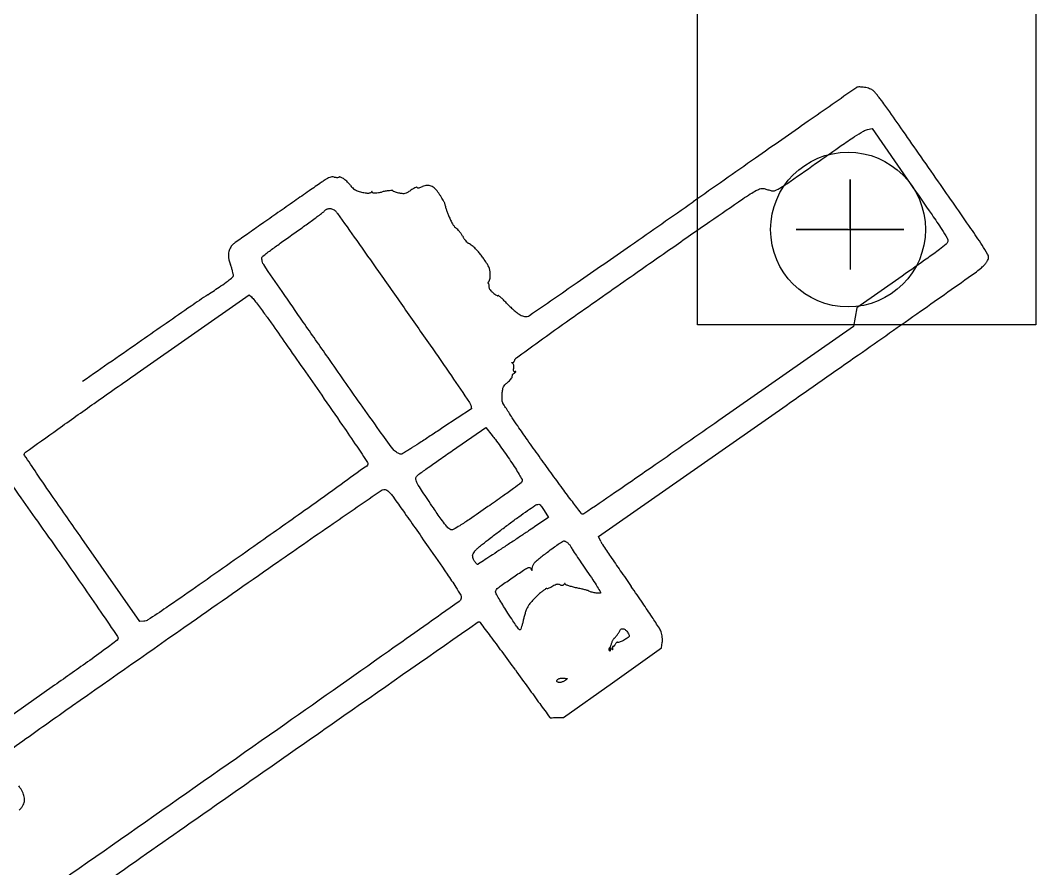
# Model space of a CAD drawing. Header units: metres. Extents: x 26.3 to 44.2, y 14.4 to 19.6.
# Drawn here: x 34.1584 to 34.268, y 15.6041 to 15.6956 of the extents above; entities that cross this region are included whole.
import ezdxf

# ---------------------------------------------------------------- set-up
doc = ezdxf.new("R2010")
doc.units = ezdxf.units.M
doc.header["$MEASUREMENT"] = 0
for name, color, linetype in [('Frame(Steel)', 140, 'Continuous'), ('Nuts and Bolts', 30, 'Continuous'), ('Suspensions', 6, 'Continuous')]:
    doc.layers.add(name, color=color, linetype=linetype)

msp = doc.modelspace()

# ---------------------------------------------------------------- linework, layer by layer
at = {"layer": 'Frame(Steel)'}
msp.add_lwpolyline([(34.23154074246126, 15.70282402061158), (34.26804201579567, 15.70282402061158), (34.26804201579567, 15.66276814070344), (34.23154074246126, 15.66276814070344)], close=True, dxfattribs=at)
at = {"layer": 'Nuts and Bolts'}
for p, q in [((34.24799404210654, 15.67843306168877), (34.24799404210654, 15.66872920422624)), ((34.2477781691869, 15.67304201662229), (34.24216630291856, 15.67304201662229)), ((34.24216630291856, 15.67304201662229), (34.25382178129452, 15.67304201662229)), ((34.25382178129452, 15.67304201662229), (34.24799404210654, 15.67304201662229))]:
    msp.add_line(p, q, dxfattribs=at)
at = {"layer": 'Suspensions'}
for p, q in [((34.24799404210654, 15.67304201662229), (34.24799404210654, 15.67843306168877)), ((34.22082624076447, 15.63991376994817), (34.24108620010068, 15.65405563166623)), ((34.221079164841, 15.63938617268712), (34.22082624076447, 15.63991376994817)), ((34.22764866762567, 15.6278785104931), (34.22772812889446, 15.62845730861661)), ((34.22235727365367, 15.62412923664867), (34.22764866762567, 15.6278785104931)), ((34.21706588073766, 15.62037996129604), (34.22235727365367, 15.62412923664867)), ((34.21636142720368, 15.62036145765733), (34.21706588073766, 15.62037996129604))]:
    msp.add_line(p, q, dxfattribs=at)
for points in [[(34.25449026986014, 15.67802253071623, -0.000892), (34.25684846326645, 15.67462607282576, -0.007299), (34.25789956740687, 15.673057964391, -0.009733), (34.25848996388443, 15.67210879876825, -0.179789), (34.2585527095962, 15.67176633308781, -0.175396), (34.25838594993241, 15.67147631183739, -0.013148), (34.25766450614935, 15.67089835559749, -0.008775), (34.25639443443593, 15.66996926549839, -0.001105), (34.25360918576705, 15.6680150843049), (34.24872581376231, 15.66460490599012), (34.24854098806431, 15.66359502067199), (34.24835616493051, 15.66258513490172), (34.23381175810476, 15.65241790776422, -0.000515), (34.226945577452, 15.64762865310636, -0.001887), (34.22258039207961, 15.64461494841637, -0.000293), (34.2192664332397, 15.64234828278079, -0.25685), (34.21908201240622, 15.64233043638164, -0.129295), (34.21896187067881, 15.64242435708593, -0.00063), (34.21801723253706, 15.64366992952508, -0.002832), (34.21694955968819, 15.64509816366606, -0.001782), (34.21571749320345, 15.64677842106932, -0.001781), (34.21442610465125, 15.64856615577746, -0.001898), (34.21317478610693, 15.65032554933154, -0.001802), (34.21210959685936, 15.6518469545279, -0.008826), (34.21152584383585, 15.65271963690361, -0.001051), (34.21113740971089, 15.65332590733143, -0.001698), (34.21080964790129, 15.65384372461954, -0.000249), (34.21052056497945, 15.65430439270372, -0.118999), (34.21050950052757, 15.65433744882719, 0.056861), (34.210504570201, 15.65436179908425, 0.01205), (34.21049021042616, 15.65440272339478, 0.012466), (34.21047113134792, 15.65444961071677, 0.011553), (34.21044927223244, 15.65449670928243, -0.104741), (34.21042924881959, 15.65457548964125, -0.007879), (34.21042383197486, 15.65479734457523, -0.01061), (34.21042718689161, 15.65506449299725, -0.007864), (34.21044180187037, 15.65535945891062, -0.025946), (34.21049024970878, 15.65577124841882, -0.071486), (34.21057967317851, 15.65604876922423, -0.075901), (34.21074014425406, 15.6562803555704, -0.032014), (34.21101799823252, 15.65653884847429, 0.024042), (34.21121895601333, 15.65671991685963, 0.029826), (34.21138673092808, 15.65690750391458, 0.030712), (34.21150491333108, 15.65707708248904, 0.152298), (34.21153277391979, 15.65718851945727, -0.038859), (34.21153454896556, 15.65727557273589, -0.045868), (34.21155008221739, 15.65735645338617, -0.051927), (34.2115759507901, 15.65742025916406, -0.152168), (34.21160930101895, 15.65745324288553, 0.024496), (34.21165375115665, 15.65747909621609, 0.007914), (34.21171698387083, 15.65752158077672, 0.00787), (34.2117859136395, 15.65757112264654, 0.008755), (34.21185081089905, 15.65762112040069, 0.01526), (34.21192139876955, 15.65768111551426, 0.347009), (34.21192556173892, 15.65770569209294, 0.319814), (34.21190213900051, 15.65771705111604, 0.014155), (34.21180852845937, 15.65769847793944, -0.184342), (34.21172963997908, 15.65770963163523, -0.193523), (34.21168024135481, 15.65777028656155, -0.092817), (34.21166603472182, 15.65789216992974, -0.026372), (34.21168931188892, 15.65808232605342, 0.04551), (34.21170361066459, 15.65825302358265, 0.055654), (34.21168467436354, 15.65841197166411, 0.065606), (34.21163763473253, 15.65853664464666, 0.16145), (34.21156748749889, 15.65860316064581, -0.017449), (34.21149880054809, 15.6586383629113, -0.177663), (34.21147824778566, 15.6586622420262, -0.511143), (34.21148774156705, 15.65867654100877, -0.04125), (34.21154080339089, 15.65867426963667, 0.158674), (34.21161202219879, 15.65868793071018, 0.080017), (34.21168482680503, 15.65874489482142, 0.06655), (34.21174819079285, 15.65883473713921, 0.053553), (34.21179145519514, 15.65894485804879, -0.170526), (34.21197048985734, 15.65920368005264, -0.001007), (34.21436272119281, 15.66093263743663, -0.002678), (34.21781640898156, 15.66339020397913, -0.000543), (34.22397271124673, 15.66771141947963, -0.000563), (34.22869315842641, 15.67100922489945, -0.000823), (34.23285788904528, 15.67390164412728, -0.000393), (34.23640840336132, 15.67635471022421, -0.014813), (34.23722687317782, 15.67688416875367, -0.008394), (34.23783981860412, 15.67724147223854, -0.036167), (34.23822162744312, 15.67742060668258, -0.0642), (34.23849793872655, 15.67748768379551, -0.110303), (34.23873239237276, 15.67746184034707, 0.007703), (34.23889877488607, 15.67740778956403, 0.003873), (34.2391103465787, 15.67734443544055, 0.003845), (34.23933014197963, 15.67728229914974, 0.00569), (34.23952388457302, 15.67723149647596, 0.158978), (34.23992480221413, 15.67725970898709, 0.042805), (34.24050049177755, 15.67755295652164, 0.013363), (34.24154264513948, 15.67824083141806, 0.000777), (34.24466576464417, 15.68043149116837, -0.001568), (34.24705259521309, 15.6821000683691, -0.00676), (34.24848808795529, 15.6830683996884, -0.007916), (34.24944870380028, 15.68367615312838, -0.088761), (34.24986822385782, 15.68383945115089), (34.25036767935624, 15.68393765636899)], [(34.19983851508935, 15.66459798851331, -0.001003), (34.20265049357504, 15.66056970483327, -0.001784), (34.20494743561247, 15.65723984427787, -0.000375), (34.20691195824769, 15.65436541247659, -0.089827), (34.20704059303199, 15.65407706235947), (34.20713394755218, 15.65369629505004), (34.20404342739205, 15.65166096689318, -0.000611), (34.20281604691036, 15.65085479969107, -0.000784), (34.2016845698849, 15.65011613096642, -0.000601), (34.20073424055787, 15.64949946830033, -0.006748), (34.20035315796648, 15.64926006976922, -0.001247), (34.20011209893653, 15.64911395828938, -0.001482), (34.1998837785157, 15.64897726772967, -0.001283), (34.19969052516043, 15.64886301625412, -0.009546), (34.19959746838381, 15.64881068739557, -0.164172), (34.1995097217405, 15.64879582905463, -0.038387), (34.19936257430027, 15.64883097393353, -0.035574), (34.19919084960821, 15.64890002138648, -0.028461), (34.19901681233563, 15.64899744587279, -0.092667), (34.19864851308698, 15.64934195664322, -0.002034), (34.19720137219963, 15.65132723096913, -0.003118), (34.19512198110658, 15.65424249751107, -0.000707), (34.19163139651945, 15.65921626606389, -0.000867), (34.18895476737106, 15.66305587344455, -0.001384), (34.18668170033823, 15.66634807371611, -0.000259), (34.18468549158963, 15.66925969092041, -0.073194), (34.18455596644658, 15.66952487709258, -0.030186), (34.18451763267049, 15.66967634782385, -0.028973), (34.1844971628736, 15.66983342193866, -0.030244), (34.18449559161405, 15.66997382029394, -0.085432), (34.18451689328656, 15.67006920334529, -0.134877), (34.18460695160671, 15.67018564484569, -0.001124), (34.18553436826812, 15.67087917268678, -0.003891), (34.18661098697672, 15.67166755926809, -0.002484), (34.18787439470297, 15.67256821316102, 0.001968), (34.1891418490771, 15.67346978096243, 0.003023), (34.1902313691256, 15.67426127607152, 0.001018), (34.19116668343275, 15.67495236560439, 0.084925), (34.19128959062571, 15.6750809155017, -0.088093), (34.19136593876901, 15.67515976795994, -0.041843), (34.191487428221, 15.6752329518979, -0.039751), (34.19163094819027, 15.67529012014229, -0.045066), (34.19177582382262, 15.67532092963014, -0.0808), (34.19193290064696, 15.67531436305261, -0.047306), (34.19211333105497, 15.67525902905698, -0.045815), (34.19228817244095, 15.67516718461085, -0.057504), (34.1924292491276, 15.67505072009371, -0.03714), (34.19264555735336, 15.67478945431064, -0.000166), (34.19472969529777, 15.67185129370981, -0.000797), (34.19709184456867, 15.66850756889262, -0.000503)], [(34.19095158284446, 15.65515540635386, -0.001161), (34.19320376785896, 15.65189444757375, -0.003459), (34.19472539908716, 15.64964714044503, -0.001017), (34.19588040871388, 15.64790796644833, -0.191949), (34.19592314932707, 15.64770231980282, -0.194864), (34.19580756244207, 15.64751765774329, -0.000412), (34.19303587504788, 15.64551458226798, -0.00215), (34.18943513487432, 15.64294034620919, -0.000676), (34.18402494991645, 15.63911851916938, -0.000441), (34.17730611749307, 15.6343947080004, -0.003455), (34.1741630873713, 15.63222133477635, -0.002857), (34.17219312615998, 15.63089557333418, -0.139858), (34.17174708976538, 15.6307533138546), (34.17132663859272, 15.63074035020457), (34.16504736968162, 15.63970548179905, -0.000783), (34.16196814709959, 15.64411647931343, -0.003362), (34.1601558313762, 15.64675903375025, -0.001066), (34.15887152080724, 15.64866772002548, -0.250982), (34.15885142826639, 15.64887135760006, -0.140429), (34.15895657504785, 15.64900340137882, -0.00011), (34.16246061523063, 15.6514999608196, -0.001211), (34.16638107722291, 15.65427761841079, -0.00074), (34.17102100501674, 15.65753789773694), (34.18310725381853, 15.66600369110215), (34.18337518325725, 15.66576343673269, -0.040749), (34.18353395805754, 15.66559582946327, -0.003484), (34.18390164843271, 15.66513165108318, -0.004589), (34.18433192232474, 15.66457007206495, -0.00354), (34.18479116757877, 15.66395005581205, -0.004362), (34.18549488710514, 15.6629679059288, -0.000488), (34.1870743635766, 15.66071771401846, -0.000593), (34.18894824455019, 15.65803578208829, -0.000481)], [(34.21135007911734, 15.64805384333439, -0.005841), (34.21186656906282, 15.64726777517699, -0.010322), (34.21227162842423, 15.64660561199998, -0.006312), (34.2125795350275, 15.64606247109202, -0.171048), (34.21260614530607, 15.64590195306583, -0.187551), (34.21250677776084, 15.64573816716175, -0.003155), (34.21164860894783, 15.64508800005235, -0.006441), (34.21050829612682, 15.64425802861526, -0.002451), (34.20889802534362, 15.64312925062582, -0.001697), (34.20689320462302, 15.64174856249327, -0.010648), (34.2058519298489, 15.64106872938012, -0.015387), (34.20519968780293, 15.6406897722563, -0.169109), (34.20490537797272, 15.64064212071754, -0.152275), (34.20467146242501, 15.64076293780839, -0.028112), (34.20434197785034, 15.64112699127486, -0.016528), (34.20385881006526, 15.64176742345629, -0.003009), (34.20301043831447, 15.64298835893892, -0.002874), (34.20239331263707, 15.64389918115856, -0.003715), (34.20183798163184, 15.64474252098068, -0.002825), (34.2013821731161, 15.64545483821715, -0.032757), (34.20122400171445, 15.64574568094873, -0.037852), (34.20113940989664, 15.64597252117829, -0.077065), (34.2011152940003, 15.64616071142185, -0.09582), (34.20115043932925, 15.64631979027217, -0.089503), (34.201242811453, 15.6464586436694, -0.045721), (34.20143105308821, 15.64662171368854, -0.000909), (34.20246307184743, 15.64735952460316, -0.002158), (34.20367445996965, 15.64821439206836, -0.001446), (34.20506676690009, 15.64918197493142), (34.20865563482191, 15.65166069620943), (34.20935469564832, 15.65081906205833, -0.013155), (34.20970892824211, 15.65036900569513, -0.003858), (34.21022920268143, 15.6496596061134, -0.003872), (34.21080249890503, 15.64885202229687, -0.004147)], [(34.21497751841241, 15.64271289047055), (34.21544593811517, 15.64196313809599), (34.21408845527567, 15.64105026606398, -0.001069), (34.21340349939788, 15.64059177472188, -0.00038), (34.21242274096802, 15.63993938825393, -0.000377), (34.21134516271449, 15.63922495308266, -0.000445), (34.21032418985642, 15.6385504613789, -7.1e-05), (34.20939450898402, 15.63793765649339, -0.000111), (34.20859537027555, 15.63741131764465, -2.7e-05), (34.20789503238398, 15.63695032969461, -0.004471), (34.20781858057566, 15.63690098513411, -0.276878), (34.2077647716775, 15.63689969443129, -0.047865), (34.20767779974534, 15.63696072786564, -0.040247), (34.20757786835846, 15.63706118010571, -0.025767), (34.20747810874799, 15.63719218500986, -0.038569), (34.20738653440571, 15.63735130896169, -0.029752), (34.20731119672566, 15.63753689563684, -0.030507), (34.20726153158257, 15.637719803775, -0.060984), (34.20724922643433, 15.63786892847416, -0.112458), (34.20729503400644, 15.63803874359464, -0.038342), (34.20743238370424, 15.6382558439777, -0.032685), (34.20763955839584, 15.63849879458899, -0.021189), (34.20790808651422, 15.63875248822788, -0.013032), (34.20830389550301, 15.63907820845102, -0.001819), (34.20914271129855, 15.63972768834608, -0.00208), (34.2101419649197, 15.64048900002343, -0.001764), (34.21120378318656, 15.64128515363389, -0.003193), (34.2122427701711, 15.64204821517575, -0.004618), (34.21317136988888, 15.64270812227502, -0.002451), (34.21396400541493, 15.64325470480362, -0.073949), (34.21418123959613, 15.64335995257265, -0.096278), (34.21437699424001, 15.64338188458318, -0.151644), (34.21453271101618, 15.64331943949489, -0.072371), (34.2146995375258, 15.64313816635413, -0.010251)], [(34.2178908155517, 15.63872728083337, 0.036969), (34.21799899047591, 15.63853224066928, 0.001479), (34.21844615849582, 15.63785453521996, 0.002596), (34.21898261031129, 15.63705575239767, 0.001833), (34.21959325277553, 15.63616367510035, -0.004385), (34.22022471203889, 15.63523101167339, -0.009183), (34.22069603523649, 15.63449246994013, -0.003846), (34.22105772786281, 15.63389175293871, -0.391954), (34.22103879075742, 15.63380411924471, -0.143863), (34.22095946770149, 15.63377738165154, -0.02189), (34.22079058788859, 15.63377813149479, -0.022989), (34.22058585046736, 15.63379746997057, -0.018095), (34.2203665117069, 15.63383655382501, -0.010299), (34.22015203065543, 15.6338874794123, -0.014262), (34.2199621735986, 15.63394253349101, -0.010752), (34.21980825736007, 15.63399564340156, -0.146715), (34.21976142326157, 15.63403088717539, 0.169749), (34.21970732152275, 15.63406791348621, 0.003043), (34.21936304533089, 15.63415868734407, 0.007219), (34.21895596748294, 15.6342571292305, 0.004709), (34.21848356054657, 15.63435950712624, -0.012072), (34.21801446895, 15.63446842099258, -0.018914), (34.21761765775281, 15.63458687961556, -0.01364), (34.21730673386757, 15.63470221405533, -0.29054), (34.21725193625706, 15.63477851818442, 0.148833), (34.21723573624044, 15.63482251684063, 0.315526), (34.21720283895505, 15.63483309936984, 0.133362), (34.217154448757, 15.63480240800392, 0.036743), (34.21709818699318, 15.63473095108404, -0.101827), (34.21702035343648, 15.63465482352118, -0.115966), (34.21692225761424, 15.63462007272513, -0.103381), (34.2168099736249, 15.63463093833873, -0.067639), (34.2166917549237, 15.63468624268529, 0.108415), (34.21654095886515, 15.63474242748128, 0.083166), (34.21636469850127, 15.63473796894796, 0.060989), (34.21615341833115, 15.63466957710734, 0.027309), (34.21589524227529, 15.63453204039199, -0.01737), (34.21568317021996, 15.63441359395828, -0.025325), (34.21548808215172, 15.63432554113001, -0.023117), (34.2153272913744, 15.63427098456324, -0.232092), (34.21525945146093, 15.63428299416393, 0.314461), (34.21518810352387, 15.63428456338646, 0.010206), (34.21493987673639, 15.63411189722702, 0.016234), (34.2146448735904, 15.63388264044394, 0.01015), (34.21431405791375, 15.63359632861506, 0.014645), (34.21397049642678, 15.63326782751485, 0.013389), (34.21363602857399, 15.63291005116026, 0.013534), (34.21335463164802, 15.63257453508614, 0.041863), (34.21319092401502, 15.6323285221117, 0.033827), (34.21307000552129, 15.63206888415531, 0.012877), (34.2129358428024, 15.63169257465379, 0.012684), (34.21281057554172, 15.63127485934865, 0.015174), (34.21271468120409, 15.6308754589325, -0.01048), (34.21262972091205, 15.63050638324938, -0.014616), (34.21253724874127, 15.63018044190467, -0.010959), (34.21244756694432, 15.62991654144568, -0.153802), (34.21238731263155, 15.62983805189081, -0.394807), (34.21229040893977, 15.62985182425026, -0.009609), (34.21198924706088, 15.6302411850182, -0.013238), (34.21159645901908, 15.63080000010966, -0.004677), (34.21106270335972, 15.63162033418074, -0.003283), (34.21059680324097, 15.63236194267338, -0.004412), (34.21018513523603, 15.63304018251974, -0.003066), (34.2098488825474, 15.63361332154858, -0.046277), (34.20975226970911, 15.63382290414019, -0.178256), (34.20975540078678, 15.63405748766529, -0.116564), (34.2099094044124, 15.6342834507967, -0.032816), (34.21031820065639, 15.63461057746363, -0.002279), (34.21153138291908, 15.63544897313861, -0.002109), (34.21274509585761, 15.63627209151109, -0.032791), (34.21317977619078, 15.63652453926138, -0.153272), (34.21340193154896, 15.63655957387263, -0.269389), (34.21354281385864, 15.63644703045246, 0.008705), (34.21361889738618, 15.63626081517408, 0.509132), (34.21364964694348, 15.63625381995944, 0.183641), (34.21367447619868, 15.63630043992091, 0.003134), (34.21370969285752, 15.63659286521465, -0.097793), (34.21380250262573, 15.63688404986388, -0.069289), (34.21400840104425, 15.63715951523429, -0.0311), (34.21441734454463, 15.6375242982909, -0.004206), (34.21532741053873, 15.63822739264611, -0.004999), (34.21594137390053, 15.63868392809541, -0.007425), (34.21648883363895, 15.6390702665346, -0.003735), (34.21695797637297, 15.63938589315592, -0.134889), (34.21708075995964, 15.63942611629881, -0.086421), (34.21716942747838, 15.63941506668803, -0.034395), (34.21728431853991, 15.63937114362181, -0.032757), (34.21740455316207, 15.63930555126209, -0.035342), (34.21751200587277, 15.63922628862136, -0.033429), (34.21761553777165, 15.63912528480292, -0.020404), (34.21772428944593, 15.63899354972085, -0.020414), (34.21782181061163, 15.63885356883318, -0.033809)], [(34.22401582342948, 15.62951829129447, -0.034655), (34.22414252054672, 15.62926321110811, -0.213698), (34.22413832308008, 15.62912025247128, -0.136039), (34.22402505335351, 15.62899131866695, -0.011596), (34.22364745109432, 15.62875649021227, -0.017865), (34.22340663006675, 15.62862572673571, -0.025634), (34.22318402129406, 15.62852885127818, -0.023725), (34.22300017535157, 15.62846960138601, -0.220771), (34.22292009108874, 15.62848336809302, 0.226834), (34.22286150536581, 15.62849274514, 0.096194), (34.22278913867042, 15.62845514189478, 0.067261), (34.22271311381774, 15.62837602354791, 0.040674), (34.22264509840801, 15.6282650501043, -0.030736), (34.22258120568095, 15.62815599910651, -0.061087), (34.22251576956079, 15.62808039970666, -0.107974), (34.22245962978507, 15.62804824032778, -0.321848), (34.22241986388735, 15.62806131636642, 0.312898), (34.22239406889837, 15.62807026581909, 0.246367), (34.22237197050474, 15.62804944269504, 0.069642), (34.22235892643412, 15.62798267889181, 0.02276), (34.22235808320623, 15.62788212844692, -0.007698), (34.22236167952948, 15.62771670094518, -0.246379), (34.22234370120607, 15.62768189780338, -0.392993), (34.22231279530047, 15.62768619187766, -0.013145), (34.22223048375708, 15.62779278235075, 0.015506), (34.22214855646851, 15.62789784817152, 0.39027), (34.2221153206428, 15.62790230452862, 0.234639), (34.22209483707863, 15.62786471997336, 0.008342), (34.22209121634926, 15.62769526626197, -0.011445), (34.22208779894545, 15.62757135961607, -0.168494), (34.2220716959782, 15.62753154442387, -0.529769), (34.22204929065916, 15.62753428541163, -0.030734), (34.22201629552249, 15.62760952808909, -0.060611), (34.22199643285677, 15.62769407860917, -0.057938), (34.22199696948785, 15.62778225850165, -0.062587), (34.22201673101658, 15.62786068947167, -0.109583), (34.22205382759191, 15.62791607442857, 0.076045), (34.22210241239536, 15.62797911241927, 0.021412), (34.22215791438154, 15.62809056439933, 0.021061), (34.22221058780447, 15.62822356082463, 0.02079), (34.22225213754633, 15.6283610860747, -0.024457), (34.22229581625579, 15.62850192047884, -0.021213), (34.22235490011848, 15.62864482038961, -0.021758), (34.22241960292051, 15.62876971211846, -0.056683), (34.22247952121032, 15.62885107953115, 0.000152), (34.22254483933646, 15.62892151862706, 7.9e-05), (34.22262620819427, 15.62900935092567, 7.9e-05), (34.22270967448116, 15.62909950375982, 0.00012), (34.22278202647051, 15.62917771368002, 0.0313), (34.22285463578464, 15.62926683007876, 0.013754), (34.22293979899482, 15.62939303607314, 0.01355), (34.2230230887449, 15.6295323024162, 0.017683), (34.22309118224112, 15.62966420995299, -0.042069), (34.22317494972665, 15.62980874238942, -0.090883), (34.22326597800847, 15.62989882704059, -0.10477), (34.22337402470132, 15.62994325630659, -0.069615), (34.22350835805169, 15.62994894695684, -0.107217), (34.22362890991262, 15.62991029357216, -0.044982), (34.22376894105177, 15.62981162971245, -0.041778), (34.22390510432564, 15.62967497000452, -0.042473)], [(34.21746029369704, 15.62455697098026, -0.398323), (34.21745853743846, 15.62454513631642, -0.003827), (34.21738349207148, 15.62448716065093, -0.009822), (34.21729208614668, 15.6244204489859, -0.005892), (34.21718108928738, 15.62434466796297, -0.02968), (34.21705239153144, 15.62426962178828, -0.024363), (34.21690706283954, 15.62420474499043, -0.02503), (34.21676727184444, 15.62415825050702, -0.057772), (34.21665805700469, 15.62414111599496, -0.048302), (34.21656338739375, 15.62414645240301, -0.046291), (34.21647008415885, 15.62416981727321, -0.049869), (34.21639164298691, 15.62420651075668, -0.106081), (34.21634279660972, 15.62425188325557, -0.172793), (34.21632703701616, 15.62430912389421, -0.093669), (34.21634606341476, 15.6243805441021, -0.074039), (34.21639662321911, 15.62445525523602, -0.054348), (34.21647197608729, 15.62452127290687, -0.075569), (34.21658083419095, 15.62457520741106, -0.035013), (34.21673456675779, 15.62461269286794, -0.033667), (34.21690483253779, 15.6246300975927, -0.039834), (34.21706644089136, 15.62462280866285, -0.003977), (34.2172134754518, 15.6246031886755, -0.006256), (34.21733938539099, 15.62458375837003, -0.002091), (34.21744727839237, 15.62456525745419, -0.199052)]]:
    msp.add_lwpolyline(points, format="xyb", close=True, dxfattribs=at)
for points in [[(34.15633751016048, 15.64705742798901, -7.9e-05), (34.15819176989505, 15.64446164070604, -0.001177), (34.16024767449024, 15.64156822827591, -0.000714), (34.16266720145312, 15.63813564500155, -0.001157), (34.16507890155094, 15.63468683477006, -0.001875), (34.16711173456784, 15.63174195518142, -0.000263), (34.16890584416394, 15.62911899115995, -0.139694), (34.1689668287561, 15.62893606091615, -0.245846), (34.16886170737055, 15.62871156443676, -0.003357), (34.16761125485726, 15.62777270480477, -0.005148), (34.16566712034934, 15.626364073896, -0.000839), (34.16186500592439, 15.62367807064643), (34.1547520833161, 15.61867102957791)], [(34.15658651611542, 15.61633430223392, -0.001651), (34.15936252471107, 15.61833705204097, -0.00254), (34.16406025555268, 15.62166672514117, -0.000191), (34.17686011391488, 15.6306344343138, -0.00042), (34.18579338371242, 15.63687690206396, -0.001119), (34.19218307322242, 15.64131273152056, -0.000146), (34.19735480248524, 15.64488366782244, -0.121731), (34.19764071121524, 15.64499185132959, -0.103172), (34.19781108720828, 15.64497713860034, -0.065475), (34.1979934450102, 15.64489514937348, -0.051171), (34.19818850740461, 15.64474514673785, -0.027496), (34.19839740501642, 15.64452448554462, -0.020937), (34.19868686416571, 15.64415242225139, -0.000705), (34.19976542300961, 15.64263489177156, -0.001332), (34.20103157027437, 15.64083796820723, -0.000928), (34.20245151272322, 15.63880330685505, -0.00105), (34.20450290120658, 15.63583890613619, -0.008128), (34.20543650632253, 15.63443540640993, -0.011296), (34.20595778496197, 15.633581612754, -0.176829), (34.20601654162894, 15.6332502787702, -0.197647), (34.20579190462373, 15.63289576578162, -0.000208), (34.19816049755611, 15.62750138872219, -0.000932), (34.18620313990301, 15.61908996496284, -9.4e-05), (34.15762916211808, 15.59907705575401, -8.7e-05), (34.12822624937283, 15.57849940488735, -0.000997)], [(34.15828482840908, 15.61036462063192, 0.031474), (34.15854805437114, 15.61066111450115, 0.038941), (34.15872802021426, 15.61093267021933, 0.065893), (34.15882803022468, 15.61118612845631, 0.057312), (34.15885686175724, 15.61140711765433, 0.031848), (34.1588436872743, 15.61167887816564, 0.031336), (34.15879478224406, 15.61195585221293, 0.043684), (34.15871452973317, 15.6121942408668, 0.030149), (34.15856458877955, 15.61248772673309, 0.005676), (34.1582526721034, 15.6130034468168, 0.006051)], [(34.15422256154876, 15.60735951657466, -0.000108), (34.15683185619088, 15.60912636042363, -0.135242)]]:
    msp.add_lwpolyline(points, format="xyb", dxfattribs=at)
msp.add_circle((34.2477781691869, 15.67304201662229), 0.008358098832127462, dxfattribs=at)
for centre, radius, start, end in [((258.8301507309714, -305.8003595939228), 392.1630168474919, 124.9368956997281, 124.9378124322003), ((34.24993633068978, 15.68645034376495), 0.002282372471336276, 121.4171675449791, 124.9369143044463), ((34.24885186778722, 15.68822578078778), 0.0002019310736901026, 93.13753130652331, 121.4168774376558), ((34.24900150830511, 15.68549610039439), 0.002935710021340071, 89.13504900502399, 93.1377834882784), ((34.24899666492207, 15.68517438709573), 0.003257459776165082, 84.77216965626629, 89.13528903327062), ((34.24889104159601, 15.68402026704189), 0.004416402995322629, 81.29884350923986, 84.77184779331574), ((34.24915318091458, 15.68573297028257), 0.002683754902925033, 75.31031505290271, 81.29933975028152), ((34.24907967997858, 15.68545269500265), 0.002973507589804973, 69.7639937555168, 75.30983004122203), ((34.24921706342651, 15.68582536926026), 0.002576317063669532, 64.0424813778112, 69.76399491027765), ((34.25006561567248, 15.68756843666973), 0.0006376771001658958, 47.89220546288865, 64.04253819501415), ((34.24933903840761, 15.68676452772947), 0.00172127486042038, 41.08585464949358, 47.89242477751606), ((34.23855488146143, 15.67736170594575), 0.01602900348993161, 39.76547705889143, 41.08555721997132), ((34.23729845271016, 15.67631608017108), 0.0176636124533418, 38.36632854693413, 39.76570327486156), ((34.23563790986375, 15.67500167497587), 0.01978140931604208, 37.08054350801169, 38.36601813655881), ((34.2333117605157, 15.67324351275307), 0.02269724627624864, 35.14887907740107, 37.08084699841402), ((32.50879976959357, 14.45903608348272), 2.131782661362506, 35.07326883170215, 35.14889925791398), ((47.1746492324005, -2.825658203990807), 22.57984488626782, 124.937750249955, 124.9553973500102), ((33.09042677056163, 14.86740434495302), 1.421110722117137, 34.93899337467816, 35.07329466648397), ((32.40261774619598, 14.38688112787977), 2.260148156404588, 34.84421056971168, 34.9390923751645), ((59.31005049703529, -20.18566884285345), 43.76091977006217, 124.9553114610603, 124.9660830676009), ((39.04718764428354, 8.708694874993526), 8.494496612860937, 124.8684948436849, 124.8794956333428), ((34.24872595829443, 15.59519535576991), 0.1010990038092208, 124.6073469208131, 124.8686155622112), ((34.19279610190451, 15.67624802942127), 0.002622180435303714, 117.7488708173767, 124.6069613316201), ((34.19224618178929, 15.67729332791721), 0.001441053397875982, 107.0134967087892, 117.7492833885054), ((34.1921498363251, 15.67760817501571), 0.001111794922109488, 94.64772426301663, 107.0132038939163), ((34.19213162639506, 15.67783226351177), 0.000886967753950565, 80.00024797689238, 94.64821852715654), ((34.19265489019721, 15.68079990909515), 0.002126456430463426, 260.0002198510495, 264.7468401589102), ((34.19261341142571, 15.68034865960177), 0.001673304586565025, 264.7464879832207, 270.4274612019613), ((34.19261545351991, 15.68007303822614), 0.001397675646486124, 270.4280451924139, 276.0851979478102), ((34.19274751439045, 15.6788343013651), 0.0001519192158783546, 276.0845391748605, 304.9997194011885), ((34.19288369481296, 15.67863981439394), 8.550506557807829e-05, 75.60083209933329, 125.0000480216303), ((34.19265723485115, 15.6777577721388), 0.0009961546437118806, 67.41860203274248, 75.60062837311143), ((34.19252491939462, 15.67743961425227), 0.001340729484353339, 59.69758358684592, 67.41859067921624), ((34.19213210494539, 15.67676743944378), 0.002119267964224374, 54.21888272775381, 59.69783625114183), ((34.19200578367773, 15.67659217640746), 0.002335310077122946, 48.50825637851274, 54.21877596288332), ((34.19067494580257, 15.67508751732573), 0.004344072980532968, 44.91962835676201, 48.50811351754318), ((34.19072099431024, 15.67513345103482), 0.004279031681450433, 41.3184064990751, 44.91949363042706), ((34.19241953078167, 15.67662659227261), 0.002017506333383924, 35.00016319744273, 41.31897363633112), ((34.19504590978157, 15.67846560783441), 0.001188713385796336, 214.9999278507008, 225.4047915605038), ((34.20238484232472, 15.67647078195749), 0.001328661858078137, 103.6832554110185, 114.3746776558465), ((34.20239445212697, 15.67643132635205), 0.001369270885243197, 93.23074512650153, 103.6834089950355), ((34.20238859104762, 15.676535230388), 0.001265201673079611, 82.36822440658324, 93.23092550147291), ((34.20243835763628, 15.6769066662292), 0.0008904466898367505, 68.23368030341041, 82.36801963658435), ((34.2024026789632, 15.67681730187208), 0.0009866701590481267, 54.64642308111666, 68.2338743928657), ((31.66118401849232, 13.87071840058552), 3.16355721857792, 34.73265706086203, 34.84426923052975), ((37.51960918112415, 10.90010820970812), 5.823206968396202, 124.8795525375483, 124.8985747363031), ((34.19570615387963, 15.67913525313274), 0.002129110692581261, 225.4048952229742, 232.1304052189707), ((34.19569239014731, 15.67911754543129), 0.002106682964348646, 232.1302709995024, 238.8784505248706), ((34.19516729852293, 15.67824783790996), 0.001090753642682509, 238.878642399778, 249.9224422309232), ((34.19583582747784, 15.68007686364434), 0.003038127797924483, 249.9222151279436, 253.9959743215757), ((34.1968415785332, 15.68358345237847), 0.006686099801059821, 253.9960873762842, 256.2548430506395), ((34.19687111516266, 15.68370429390423), 0.006810498701246386, 256.2550251049375, 258.5053018244886), ((34.19624496428702, 15.68062511878465), 0.003668304509989666, 258.5050314458812, 262.080914614394), ((34.19594536248647, 15.67847127966219), 0.001493727722578411, 262.080938418509, 269.7394489313498), ((34.19594313320698, 15.67798298142419), 0.001005424395943432, 269.7399470251986, 280.0432609850718), ((34.1959991700123, 15.67766665561978), 0.0006841735005049705, 280.0421286365569, 292.0878896778604), ((34.19621269005886, 15.67714049873011), 0.000116342642925482, 292.0881517464288, 336.717137328378), ((34.19667585603097, 15.67694119800627), 0.0003878829972982529, 147.4005859655567, 156.7179310406478), ((34.19637123193948, 15.67713601050887), 2.629241631812368e-05, 81.13834827017457, 147.4036299992148), ((34.19637139952022, 15.67713709840791), 2.519168774329721e-05, 12.90658201504788, 81.1337778413157), ((34.19603513510183, 15.67706003890321), 0.0003701727398873073, 3.282117606643817, 12.90718778695351), ((34.19647117945355, 15.67708504469369), 6.65880255534005e-05, 183.2822668200319, 265.3400343196166), ((34.19665461492926, 15.67933567178578), 0.002324678121494923, 265.3404429021007, 271.70940599674), ((34.19662854065783, 15.68020976685515), 0.003199162002323678, 271.7091931809817, 277.9824305902682), ((34.19609937825874, 15.68398312111269), 0.007009439577123658, 277.9826889967429, 281.4724197882568), ((34.19960467379408, 15.6667113772867), 0.01061441447302768, 99.17573019193019, 101.4722973458959), ((34.19885899918414, 15.6713278866488), 0.005938070889345056, 95.628316379738, 99.17601683284335), ((34.19902747393894, 15.66961802369431), 0.007656213801145425, 93.38215556751378, 95.62807822679731), ((34.19858046826365, 15.67718177418296), 7.92661618703256e-05, 34.99982237486171, 93.38211807317217), ((34.19875459293672, 15.6773036974182), 0.0001333007148106409, 215.0000445603106, 248.54999153717), ((34.19990833290016, 15.6802401087953), 0.003288237747281428, 248.549742461442, 251.8330243607196), ((34.19992450829651, 15.68028941195758), 0.003340126524956315, 251.8330761113721, 255.7734915052855), ((34.2003239625096, 15.68186505535536), 0.004965615923579646, 255.7737220831864, 258.7011480124656), ((34.19987939695156, 15.67963998915451), 0.002696572483370952, 258.7011442743561, 266.3005910382636), ((34.19976471647688, 15.67786624675134), 0.0009191266405861209, 266.3003467151613, 283.258445262156), ((34.19974022419407, 15.67797020563127), 0.001025931699579278, 283.2582844962848, 299.0747224686685), ((34.19837242862208, 15.6804301345996), 0.00384055694207696, 299.0752152672292, 305.0001120357862), ((34.20262928545737, 15.67435073989994), 0.003581024427849269, 120.5614048312146, 125.0001267518503), ((34.201765454788, 15.67581363316907), 0.00188212474213524, 113.3777527819339, 120.5612069280967), ((34.20155530382188, 15.67629977494868), 0.001352504823292233, 105.8503148929858, 113.3776475718168), ((34.20120264587366, 15.67754187596038), 6.131058858720161e-05, 34.99936179122582, 105.849962265414), ((34.20131631415165, 15.67762146806127), 7.745316730301365e-05, 215.0009389286363, 270.5853939405565), ((34.20130831936999, 15.67840598457527), 0.0008620104164807579, 270.5840019805966, 280.1006287057406), ((34.20124017844734, 15.67878845298044), 0.00125050142827504, 280.1010163316188, 288.6172060923884), ((34.2009660784158, 15.67960207670817), 0.002109055094337646, 288.6175500928887, 294.3750228130386), ((34.20176771872453, 15.67592230224132), 0.0020840301017006, 46.87876829328235, 54.64624645704193), ((34.20148147712609, 15.67561663775805), 0.002502796180770735, 39.72129837517638, 46.87888017185704), ((34.20119256074881, 15.6753765743866), 0.00287843310013818, 33.27659522017545, 39.72158765972934), ((34.18647778132436, 15.66571933615251), 0.02047919966924605, 32.43741680460698, 33.27668163134594), ((34.18567169776351, 15.66520722129203), 0.02143420349925409, 31.62593494504396, 32.43701061373103), ((39.44046400832799, 8.146497272661136), 9.18059530753197, 124.8986313541472, 124.9121531580966), ((34.18766543988895, 15.66643485067654), 0.01909281896356115, 30.82469857192007, 31.62637784909413), ((34.20126726584517, 15.67455110603078), 0.003253523830304425, 27.85662452560222, 30.82483830115992), ((34.20299312724597, 15.67546324946623), 0.001301447187110952, 21.8066256226264, 27.85588391330146), ((34.20239835555495, 15.67522527002371), 0.001942062188079659, 17.32528053194546, 21.80684346616015), ((34.20252035876342, 15.67526332619549), 0.001814261346614728, 12.76980034749186, 17.32536065659394), ((34.20362753567066, 15.67551424606009), 0.0006790074181522431, 3.283358427123737, 12.77070011045097), ((34.20488026744071, 15.67558609818041), 0.0005757832477165273, 183.2818802350533, 197.7435906202071), ((32.07316944151223, 18.76169041263277), 3.765330688070827, 304.840613535516, 304.9659766885873), ((35.13451183230372, 14.3161466442927), 1.656912864002054, 124.9121719004974, 124.986427228148), ((34.2144144310294, 15.6786369370454), 0.01058617250665023, 197.7441309383647, 199.4803890232774), ((34.21455180627441, 15.67868556243629), 0.01073189959997352, 199.4805459357973, 201.5261801210915), ((34.21779671350539, 15.67996545532756), 0.01422010096320866, 201.5260934488034, 203.1826001789839), ((34.73449214325254, 14.88771938824981), 0.9592659954080008, 124.9863344273009, 125.0981757800325), ((34.21266861748695, 15.67776940281568), 0.008641569309709019, 203.1826555802751, 206.3696997505707), ((34.20819171814502, 15.67554999961072), 0.00364473247987096, 206.3696819402574, 212.4445907854443), ((34.20707581410264, 15.67484060586516), 0.00232243095674951, 212.4445766244689, 220.055241000015), ((34.20596849406435, 15.67390964051901), 0.0008757609381012536, 220.055604677445, 235.8170712488927), ((35.40677367289315, 13.93109550824939), 2.128492963486862, 125.0981869478953, 125.1415025566915), ((34.20494785125598, 15.67240686625657), 0.0009408408967032096, 43.33920065112301, 55.8164219436962), ((34.20321326157304, 15.6707700004118), 0.003325821224046305, 38.46488819229349, 43.33956542166743), ((34.20289330865658, 15.67051579649598), 0.003734464710851585, 33.70867972432625, 38.46515067086589), ((34.20347312243177, 15.6709026454201), 0.003037445268520386, 28.15474678402108, 33.70814167886345), ((34.2087595246338, 15.67373184393007), 0.002958421011768189, 208.1552241763945, 213.7138871856057), ((34.20052972240741, 15.6311870018125), 0.07365005170417147, 33.06026480882023, 34.73258434011125), ((34.1828387395898, 15.67012110799708), 0.001993493066478438, 142.5945796787361, 149.4604554356177), ((34.1818179081197, 15.67090174514393), 0.0007083894732333914, 127.7372868952587, 142.5945487393384), ((34.18530737668857, 15.66639294045721), 0.006409767429131712, 125.1412916935741, 127.7371378590592), ((34.20879250773534, 15.67375383521135), 0.002998063176639843, 213.7136127271833, 219.2170747689989), ((34.20844857516975, 15.67347316079409), 0.002554140054718179, 219.2170895914924, 224.8799684309939), ((34.20701153878592, 15.67204213400974), 0.0005261086876191202, 224.8800572189097, 243.1550190723623), ((34.20615412883337, 15.67034808235878), 0.001372565276739927, 56.35437873113815, 63.1545373850791), ((34.20417745806399, 15.66737800503735), 0.004940279758759973, 53.7331645556571, 56.35490505796264), ((34.20387412663399, 15.66696463494343), 0.005453002675687915, 51.14767238050486, 53.7327483155459), ((34.20464514817839, 15.6679218034723), 0.004223919352818033, 48.01697490590269, 51.1476507393497), ((33.10468496338771, 17.27977552993869), 1.959757097374652, 304.6362008787243, 304.8406321658076), ((34.24712603442543, 15.6615167177488), 0.01805231827503858, 29.41063184234424, 33.06029363764465), ((34.18277940746894, 15.67029077149899), 0.001906579763935882, 177.219742587211, 187.1383204328996), ((34.18221291661823, 15.6703182855344), 0.001339421138799547, 164.2964567963186, 177.2198994666931), ((34.18348809158098, 15.67037954606149), 0.002620802483584665, 187.1387958438999, 195.4938591847279), ((34.18253928230543, 15.67022652103206), 0.00167844220842637, 156.1188286137967, 164.2962771281676), ((34.18302327478877, 15.67001224262605), 0.002207747374823076, 149.4605849157336, 156.1190014945461), ((34.20587260318143, 15.66928584806414), 0.002388908880636593, 41.29275497804122, 48.01689105893267), ((34.19886783094798, 15.66313353538077), 0.01171187972668805, 39.22411891365923, 41.29289872883828), ((34.19772880165661, 15.6622037483989), 0.01318221695265545, 37.16204773409031, 39.2241817786503), ((34.19879642554149, 15.66301297302953), 0.01184256578102401, 34.92747711908796, 37.16217087862721), ((34.26226328264367, 15.67004982319783), 0.000675604770334993, 349.999890438221, 29.41038464040791), ((34.18610077364374, 15.67110378375962), 0.005332006608006197, 195.4936353484383, 200.4049651648521), ((34.17268245925452, 15.66611226437938), 0.00898464197927713, 17.96453212929308, 20.4047817480132), ((34.19928516612648, 15.66335429882399), 0.01124643604944909, 31.84159982526235, 34.92736402943319), ((34.20685908478487, 15.66805796483885), 0.002330791494980687, 21.92693058955152, 31.84116210321726), ((34.25767787928675, 15.67395312860775), 0.006752028763543062, 310.9092652771282, 314.8739668565486), ((34.26047224073479, 15.67114645830639), 0.002791491668325713, 314.8737967784556, 322.5437536367837), ((34.26128516749251, 15.67052365911401), 0.001767417087330301, 322.5438636716139, 332.2755428342658), ((34.26214812081032, 15.67007012672408), 0.0007925427069958358, 332.2756562278827, 350.0000925740898), ((34.17491382139946, 15.67534984555621), 0.009829686568433929, 307.0745465374823, 310.6233926315236), ((34.17438916230127, 15.6666656426485), 0.007190467294790456, 15.08060882983442, 17.96449696582209), ((34.18112322157595, 15.66811119859755), 0.000292671294043158, 310.6232314047356, 355.4919615612819), ((34.17493428088465, 15.66681252305327), 0.006625907179991505, 12.44975208654521, 15.08065870976772), ((34.18089730830611, 15.66812900805137), 0.000519285464230162, 355.4922033052757, 12.44984599093952), ((34.2075933615169, 15.66835353001604), 0.001539260640903645, 9.083674616235474, 21.92738487736203), ((34.20707205548786, 15.66810281954595), 0.00207301160556081, 348.1317329670026, 355.1338478882163), ((34.20641008596355, 15.66816436327281), 0.002737561559597649, 0.7374046354591977, 9.083312816477209), ((34.20635716159661, 15.66816366901092), 0.002790490478413725, 355.1341169185577, 0.7376731852352902), ((27.22170882357377, 25.65472578334851), 12.21825503211802, 305.1478531626034, 305.1815430807144), ((34.2570212969021, 15.67471084849992), 0.007754645271877351, 305.1816253042836, 310.9093229209876), ((34.08762680404983, 15.80286673188423), 0.1643708403257604, 303.6297690048841, 304.2185391399154), ((34.16924871980381, 15.68284734190981), 0.01922680461925205, 304.2184416455063, 307.0746029728609), ((34.20892319812499, 15.6672769191776), 3.643411641862803e-05, 163.1220986872241, 220.1846064798289), ((34.20899476205773, 15.66725520099906), 0.0001112209851759736, 135.027832654378, 163.1193678992614), ((34.20894052731013, 15.66729155231351), 5.911515079059917e-05, 220.1822502766956, 259.9990763349489), ((34.20924295350552, 15.66700727308939), 0.000462030396529795, 125.2768542055866, 135.0298089068448), ((34.20891761669041, 15.66716162583654), 7.28158384201111e-05, 34.29848052627069, 79.99991582581006), ((34.20886727015472, 15.66753832826218), 0.0001884752349871825, 305.2761881360327, 340.883386463838), ((34.20878621742374, 15.66707199729962), 0.0002318725638717518, 14.99757038371672, 34.29830510173497), ((34.20944818234699, 15.66684502386316), 0.0004411095215936048, 169.9999481740508, 191.236486929418), ((34.20863715465031, 15.66703205674569), 0.0003861935224298517, 0.2315576343603333, 14.99844152904164), ((34.20839303129777, 15.66703107497663), 0.0006303188490834341, 350.000079706132, 0.2311170511983397), ((34.20945608686371, 15.66684659240102), 0.000449168162449033, 191.2362579266268, 212.1864652249866), ((34.20749519081093, 15.66801388747684), 0.001640631663295104, 340.8837645448941, 348.1320132390202), ((24.66786954882009, 29.49307019239987), 16.80375995548198, 304.6149816975745, 304.6362957274919), ((34.24192985749526, 15.57088347835501), 0.11424298241207, 123.6297489783085, 124.7327988081753), ((34.2098424402962, 15.66708976931654), 0.0009056810177221597, 212.1867123352823, 225.8540944675369), ((34.2124238029776, 15.66974925656077), 0.004611933261589061, 225.8540477431372, 229.9447611072866), ((34.21201782557351, 15.66926636827134), 0.003981061838356639, 229.9446733404398, 233.4690026798313), ((34.21075768261024, 15.66756530583443), 0.001864089069953797, 233.4689588433277, 239.6849430000004), ((34.21048880301441, 15.66710545682563), 0.001331400279069286, 239.6850691514159, 246.0663985607271), ((34.2099620190634, 15.66591858049437), 3.287158984304151e-05, 246.0660866191658, 336.7174044133006), ((34.2100191040701, 15.66589401598113), 2.927431348350932e-05, 50.51813065273901, 156.7167226569137), ((34.20354381417916, 15.65803355993445), 0.01021338686360117, 48.76368943058088, 50.51896861055727), ((34.20544839793134, 15.66020640878237), 0.007323973188823323, 45.69536138007552, 48.76348166485015), ((37.26760713919417, 11.20658409193815), 5.424782705196106, 124.7327594021786, 124.8015143355317), ((34.1997533050785, 15.65437140041468), 0.01547758620719572, 43.94208021132354, 45.69529686408413), ((34.22006678855007, 15.67394826018426), 0.01273395485647957, 223.9420885790404, 226.2776128842394), ((34.22102877717608, 15.67495411768931), 0.01412577791882933, 226.2775597994024, 228.4382342191626), ((34.21997557534916, 15.67376630961122), 0.01253828866912801, 228.4383473119481, 230.6065841000507), ((34.21363413568481, 15.66604429021131), 0.002546119703942493, 230.6063644382359, 237.6764826087835), ((34.2131359358871, 15.66525694017394), 0.001614388455276367, 237.6766422274708, 246.5983568775906), ((34.21320005435759, 15.66540508649074), 0.001775814938299571, 246.598215033471, 254.9045268417866), ((34.21313112376635, 15.66514953695618), 0.001511132126194343, 254.9045156746368, 263.6843486106106), ((34.21301640594359, 15.66411304046936), 0.0004683065674149369, 263.6844638520745, 284.6994423712358), ((34.21292476994751, 15.66446235347986), 0.0008294391401399841, 284.6993806951492, 304.6150734524296), ((32.34936560961067, 18.371740320895), 3.31124984733983, 305.0060412326914, 305.1479055646467), ((36.66956855019415, 12.06699723449587), 4.376946396503133, 124.8014912224725, 124.9030193371282), ((30.77553050634974, 20.6188965993588), 6.05472725240106, 304.9157911747161, 305.0060893185562), ((34.22369476931993, 15.64064005497032), 0.002900621928197988, 205.6123733815857, 213.7431276984557), ((34.46754718524373, 15.80353555289363), 0.296156387422335, 213.743260670781, 214.0439487491367), ((34.38222303112904, 15.74588840876219), 0.1931835536170165, 214.0439482695887, 214.5894030606635), ((34.47857515790584, 15.81233133866482), 0.3102236974498294, 214.5894559323947, 214.9719622012595), ((34.04062727408164, 15.50599600300713), 0.2242290009423006, 34.40981939496798, 34.97200445595723), ((34.14165157494229, 15.57519424878601), 0.1017777592856524, 33.39498948380658, 34.40980569801414), ((455.6626051391041, -588.5059549600222), 736.6173740429953, 124.9002062331932, 124.9015813319013), ((34.20794415675843, 15.63049944057842), 0.0001825524131334155, 80.04573322674328, 124.8996889893719), ((34.20794389857153, 15.6304979613533), 0.000184054000785758, 37.01695560864498, 80.04616958174043), ((33.53047962719637, 15.11967824335645), 0.8486500953272854, 36.89339231786261, 37.01692200653011), ((34.12800893622281, 15.56620026305475), 0.1181183030515006, 32.69851814665125, 33.39500349828246), ((34.22577022271449, 15.62895832557281), 0.001946690565793698, 19.47918625667055, 32.69845662277242), ((34.22582649419261, 15.62897822135834), 0.001887005379420518, 11.25779065160857, 19.47941491394427), ((34.073575759274, 15.5273483439787), 0.1695710722239175, 36.1923441151741, 36.89341308655516), ((34.22423900151351, 15.62866222587442), 0.003505642507392207, 6.086450321870947, 11.25777710516337), ((34.22427196131359, 15.62866576150769), 0.003472493620861436, 0.9012619562049122, 6.086103642118364), ((34.22601056578208, 15.62869311082906), 0.001733674054822563, 352.1827990524208, 0.9013003825323902), ((33.95040709681582, 15.43722759289865), 0.3221891222277043, 35.75875723681054, 36.19237117876884), ((35.23967971513945, 16.36566806210514), 1.266592042445471, 215.758675765202, 215.8686836534185), ((34.73788657915168, 16.00284847098145), 0.6473712360867674, 215.8687011230324, 216.0504432975516), ((43.81288688514978, 22.60841953674286), 11.87186230065977, 216.0503749897041, 216.0593131313036), ((42.51839651680139, 3.687563395579994), 14.54999470742945, 124.9016158339626, 124.978392175638), ((34.21562120277576, 15.62040683047796), 5.409125065693423e-05, 216.0590812597753, 256.8811918537972), ((34.21564430559921, 15.62050595511275), 0.0001558725538097387, 256.8806568040661, 270.3349588681235), ((34.21533363536204, 15.67345985996953), 0.05311068872358131, 270.3361358484153, 270.5568391228755), ((34.21561755844465, 15.64427743848961), 0.023926886100389, 270.5561216072956, 271.1265572101573), ((34.21527256082847, 15.66181446093313), 0.04146730170346761, 271.1267477314678, 271.504670350587), ((50.67263921903785, -7.967224542225537), 28.77412054777707, 124.9784263427168, 125.0244921488249)]:
    msp.add_arc(centre, radius, start, end, dxfattribs=at)

doc.saveas('drawing.dxf')
